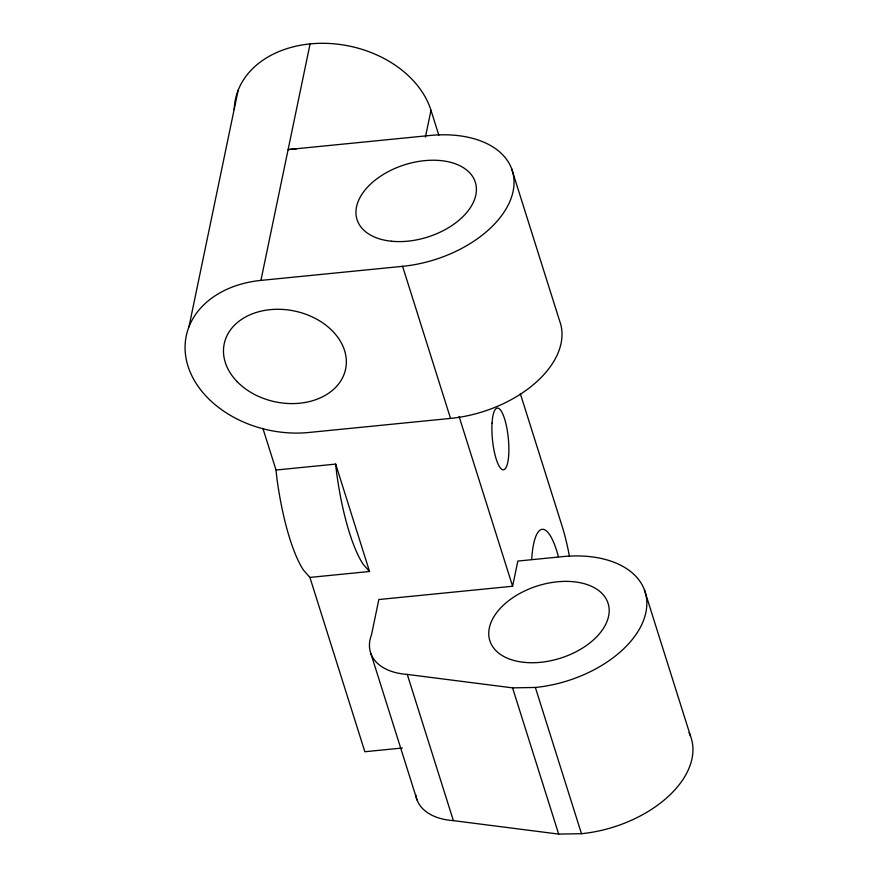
<?xml version="1.0" encoding="UTF-8"?>
<svg xmlns="http://www.w3.org/2000/svg" width="878" height="878" viewBox="0 0 878 878"><rect width="100%" height="100%" fill="white"/><g stroke="black" fill="none" stroke-linecap="round" stroke-linejoin="round"><path stroke-width="1.32" d="M188.979 326.77L238.136 90.258M511.633 168.708L559.582 320.788A100.761 61.625 -17.5 0 1 450.535 418.411L308.869 432.481A100.761 75.431 11.7 0 1 187.98 366.071A100.761 75.431 11.7 0 1 260.92 280.4L310.088 43.9M425.424 137.056L430.988 110.31A100.761 75.431 11.7 0 0 322.939 43.296A100.761 75.431 11.7 0 0 234.239 109.563M512.598 586.241L517.833 561.075L562.568 556.63A100.761 61.625 -17.5 0 1 645.89 612.416A100.761 61.625 -17.5 0 1 535.371 687.463L512.565 687.869L407.271 674.414A62.009 37.919 -17.5 0 1 371.471 634.937L378.835 599.531L512.598 586.241L459.062 416.446M260.92 280.4L402.585 266.33A100.761 61.625 -17.5 0 0 513.103 191.283A100.761 61.625 -17.5 0 0 429.781 135.497L288.127 149.567A100.761 75.431 11.7 0 1 296.182 149.041M276.032 470.026L335.681 464.1L369.539 571.49L309.901 577.417L303.36 569.998A124.017 31.784 84.3 0 1 276.932 478.609L276.032 470.026L262.895 428.354M402.245 748.012L364.853 751.733L309.901 577.417M415.766 794.864A62.009 37.919 -17.5 0 0 453.377 820.634L558.671 834.1L581.477 833.694A100.761 61.625 -17.5 0 0 689.043 732.658M369.539 571.49L363.009 564.071A124.017 31.784 84.3 0 1 336.581 472.682L335.681 464.1M644.408 589.851L690.514 736.082M430.988 110.31L438.813 135.124M520.336 393.695L561.931 525.593A100.761 25.824 84.3 0 1 569.471 556.4M402.585 266.33L450.535 418.411M535.371 687.463L581.477 833.694M512.565 687.869L558.671 834.1M407.271 674.414L453.377 820.634M370.933 653.726L417.039 799.946M531.717 558.935A62.009 15.892 84.3 0 1 558.419 556.696M524.331 662.363A62.009 37.919 -17.5 0 0 608.882 606.665A62.009 37.919 -17.5 0 0 513.685 597.128A62.009 37.919 -17.5 0 0 524.331 662.363M237.334 381.853A62.009 46.424 11.7 0 0 342.365 378.144A62.009 46.424 11.7 0 0 274.99 309.33A62.009 46.424 11.7 0 0 237.334 381.853M492.053 423.119A31.004 7.946 84.3 0 0 503.127 469.796A31.004 7.946 84.3 0 0 505.958 423.898A31.004 7.946 84.3 0 0 492.053 423.119M391.544 241.231A62.009 37.919 -17.5 0 0 476.095 185.521A62.009 37.919 -17.5 0 0 380.898 175.984A62.009 37.919 -17.5 0 0 391.544 241.231"/></g></svg>
